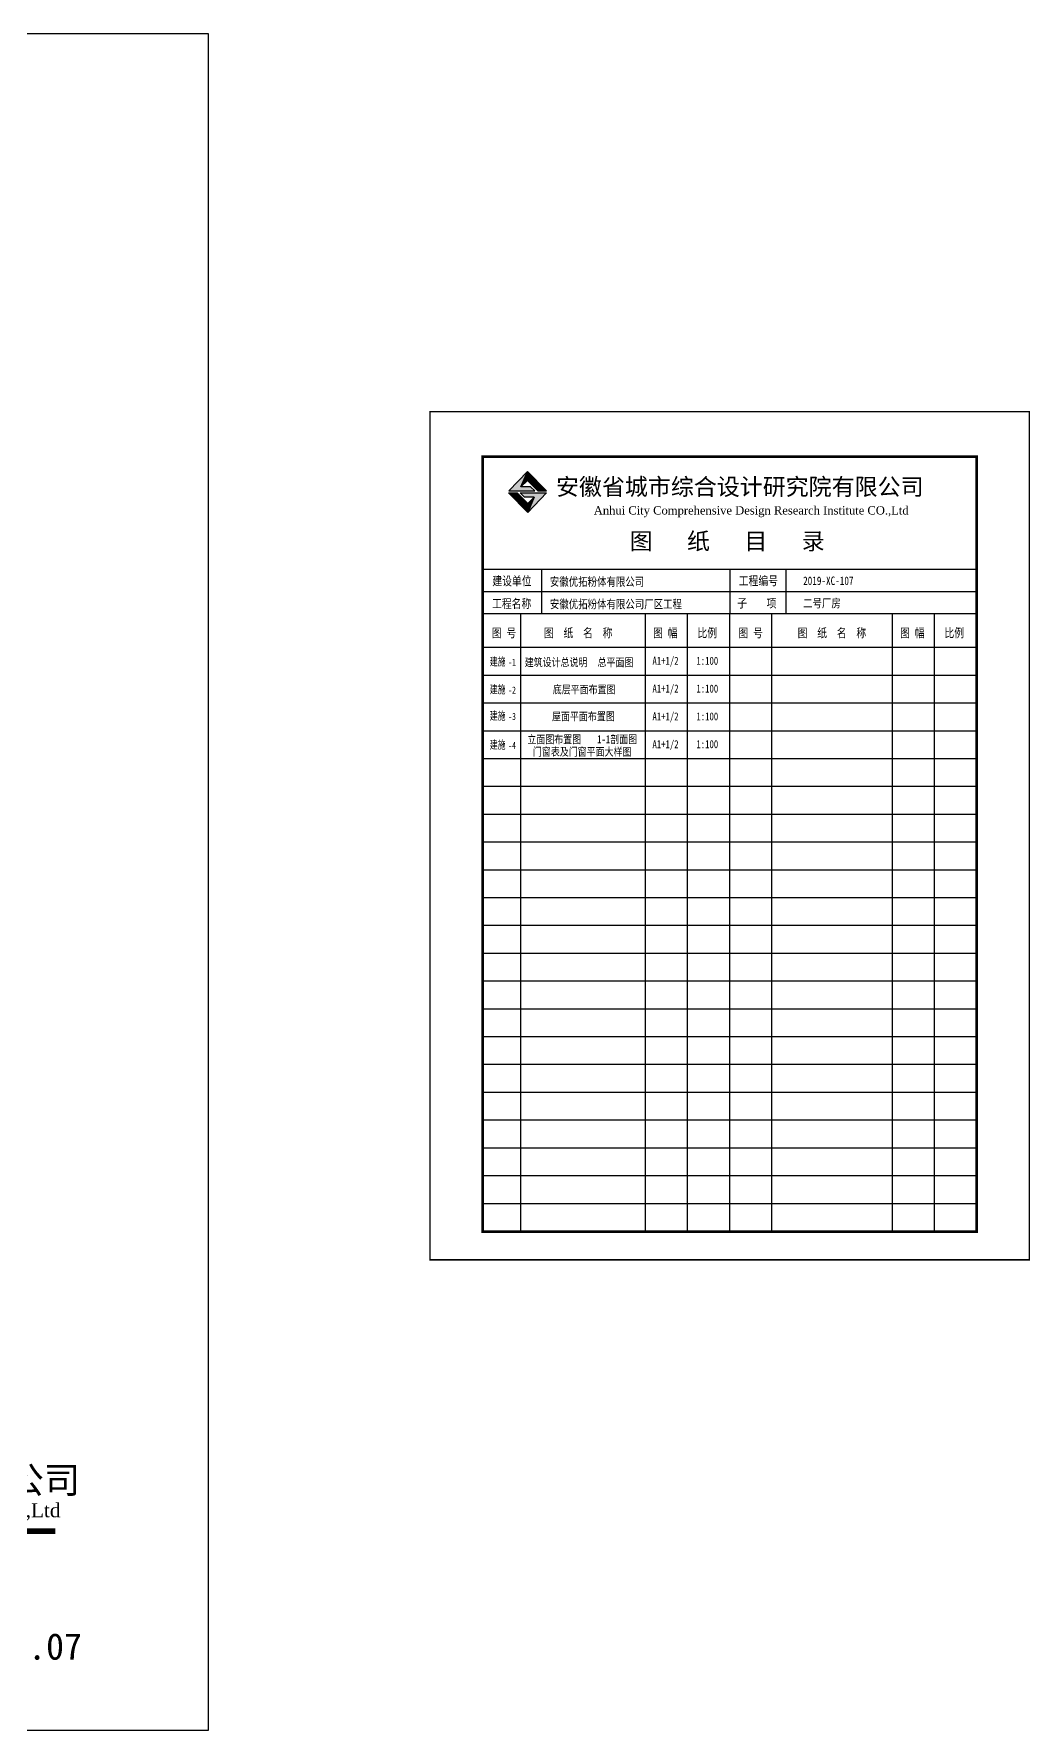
# Model space of a CAD drawing. Extents: x -17471 to 313636, y -71590 to 757901.
# Drawn here: x 77988 to 112891, y -71590 to -12190 of the extents above; entities that cross this region are included whole.
import ezdxf
from ezdxf.enums import TextEntityAlignment as Align

# ---------------------------------------------------------------- set-up
doc = ezdxf.new("R2010")
doc.units = 0
doc.header["$LTSCALE"] = 1000
doc.header["$MEASUREMENT"] = 0
for name, color, linetype in [('A_DE_DETAIL_3', 144, 'Continuous'), ('layer 1', 7, 'Continuous'), ('PUB_TEXT', 7, 'Continuous'), ('PUB_TITLE', 4, 'Continuous'), ('图框', 7, 'Continuous'), ('签名', 7, 'Continuous')]:
    doc.layers.add(name, color=color, linetype=linetype)
doc.styles.add('-宋体', font='', dxfattribs={"width": 0.8})
doc.styles.add('_HZDX', font='', dxfattribs={"width": 0.8})
doc.styles.add('_SIMPLEX9', font='', dxfattribs={"width": 0.675})
doc.styles.add('GHF', font='times.ttf')
doc.styles.add('宋体', font='')
doc.styles.get('-宋体').set_extended_font_data('SimSun')
doc.styles.get('_HZDX').set_extended_font_data('SimSun')
doc.styles.get('_SIMPLEX9').set_extended_font_data('SimSun')
doc.styles.get('宋体').set_extended_font_data('SimSun')
pattern_1 = [(0, (-2084677.168, 849157.4695), (3.75, 7.5), [0, -7.5])]

msp = doc.modelspace()

# ---------------------------------------------------------------- hatches: boundary and pattern name
msp.add_hatch(color=1).paths.add_polyline_path([(95052, -28047.2), (95279.6, -27519.2), (94623.3, -28193.8), (95537.2, -28193.8), (95385.6, -28047.2)])
at = {"layer": 'A_DE_DETAIL_3'}
for color, points in [(41, [(95638.2, -28196.6), (95947.7, -28196.6), (95279.6, -27519.2)]), (41, [(94919.2, -28261.7), (94615.8, -28261.7), (95288.5, -28945)]), (1, [(95023.9, -28259.7), (95173.1, -28416.3), (95511.2, -28416.3), (95288.5, -28945), (95948.2, -28259.7)])]:
    msp.add_hatch(color=color, dxfattribs=at).paths.add_polyline_path(points)
at = {"layer": 'PUB_TEXT'}
h = msp.add_hatch(dxfattribs=at)
h.set_pattern_fill('松散材料', color=256, scale=4, style=0)
h.set_pattern_definition(pattern_1)
h.paths.add_polyline_path([(95279.6, -27829.7), (95279.6, -27519.2), (95052, -28047.2)])
h = msp.add_hatch(dxfattribs=at)
h.set_pattern_fill('松散材料', color=256, scale=4, style=0)
h.set_pattern_definition(pattern_1)
h.paths.add_polyline_path([(95638.2, -28196.6), (95279.6, -27519.2), (95279.6, -27829.7)])
h = msp.add_hatch(dxfattribs=at)
h.set_pattern_fill('松散材料', color=256, scale=4, style=0)
h.set_pattern_definition(pattern_1)
h.paths.add_polyline_path([(94919.2, -28261.7), (95288.5, -28945), (95288.5, -28630.1)])
h.paths.add_polyline_path([(95288.5, -28945), (95511.2, -28416.3), (95288.5, -28630.1)])

# ---------------------------------------------------------------- linework, layer by layer
for p, q in [((95052, -28047.2), (95279.6, -27519.2)), ((95279.6, -27519.2), (95638.2, -28196.6)), ((95288.5, -28945), (94615.8, -28261.7)), ((94615.8, -28261.7), (94919.2, -28261.7)), ((94919.2, -28261.7), (95288.5, -28945)), ((95023.9, -28259.7), (95948.2, -28259.7)), ((95173.1, -28416.3), (95023.9, -28259.7)), ((95511.2, -28416.3), (95173.1, -28416.3)), ((95948.2, -28259.7), (95288.5, -28945)), ((95511.2, -28416.3), (95288.5, -28945))]:
    msp.add_line(p, q)
for p, q in [((95288.5, -28630.1), (94919.2, -28261.7)), ((95288.5, -28630.1), (95511.2, -28416.3)), ((95288.5, -28945), (95288.5, -28630.1))]:
    msp.add_line(p, q, dxfattribs=at)
at = {"layer": 'PUB_TEXT', "color": 11}
for p, q in [((93712.3, -30929.3), (111020.9, -30929.3)), ((95777.5, -30954.1), (95777.5, -32502.8)), ((102366.6, -30929.3), (102366.6, -32502.8)), ((104333.5, -30929.3), (104333.5, -32502.8)), ((93712.3, -31716), (111020.9, -31716)), ((111020.9, -32502.8), (93712.3, -32502.8)), ((95047.6, -54128.7), (95047.6, -32502.8)), ((99416.3, -54128.7), (99416.3, -32502.8)), ((100891.4, -54128.7), (100891.4, -32502.8)), ((102366.6, -54128.7), (102366.6, -32502.8)), ((103841.8, -54128.7), (103841.8, -32502.8)), ((108070.6, -54128.7), (108070.6, -32502.8)), ((109545.8, -54128.7), (109545.8, -32502.8)), ((111020.9, -33682.9), (93712.3, -33682.9)), ((111020.9, -33682.9), (93712.3, -33682.9)), ((111020.9, -34656.5), (93712.3, -34656.5)), ((111020.9, -35630.1), (93712.3, -35630.1)), ((111020.9, -36603.7), (93712.3, -36603.7)), ((111020.9, -37577.3), (93712.3, -37577.3)), ((111020.9, -38550.9), (93712.3, -38550.9)), ((111020.9, -39524.6), (93712.3, -39524.6)), ((111020.9, -40498.2), (93712.3, -40498.2)), ((111020.9, -41471.8), (93712.3, -41471.8)), ((111020.9, -42445.4), (93712.3, -42445.4)), ((111020.9, -43419), (93712.3, -43419)), ((111020.9, -44392.6), (93712.3, -44392.6)), ((111020.9, -45366.2), (93712.3, -45366.2)), ((111020.9, -46339.8), (93712.3, -46339.8)), ((111020.9, -47313.4), (93712.3, -47313.4)), ((111020.9, -48287), (93712.3, -48287)), ((111020.9, -49260.6), (93712.3, -49260.6)), ((111020.9, -50234.3), (93712.3, -50234.3)), ((111020.9, -51207.9), (93712.3, -51207.9)), ((111020.9, -52181.5), (93712.3, -52181.5)), ((111020.9, -53155.1), (93712.3, -53155.1)), ((111020.9, -54128.7), (93712.3, -54128.7)), ((111020.9, -54128.7), (93712.3, -54128.7))]:
    msp.add_line(p, q, dxfattribs=at)
at = {"layer": 'PUB_TEXT', "color": 2, "const_width": 49.2}
msp.add_lwpolyline([(91866.6, -25422), (112866.6, -25422), (112866.6, -55122), (91866.6, -55122)], close=True, dxfattribs=at)
at = {"layer": 'PUB_TEXT', "color": 11, "const_width": 98.3}
msp.add_lwpolyline([(93712.3, -54138.5), (93712.3, -26995.5), (111020.9, -26995.5), (111020.9, -54138.5)], close=True, dxfattribs=at)
at = {"layer": 'PUB_TEXT'}
for points in [[(95385.6, -28047.2), (95052, -28047.2), (95279.6, -27829.7), (95638.2, -28196.6), (95947.7, -28196.6), (95279.6, -27519.2), (94623.3, -28193.8), (95537.2, -28193.8), (95385.6, -28047.2)], [(95279.6, -27519.2), (95279.6, -27829.7)]]:
    msp.add_lwpolyline(points, dxfattribs=at)
at = {"layer": 'PUB_TITLE'}
msp.add_lwpolyline([(0, -71590.1), (84100, -71590.1), (84100, -12190.1), (0, -12190.1)], close=True, dxfattribs=at)
at = {"layer": '签名', "const_width": 203.2}
msp.add_lwpolyline([(60158, -64626.6), (78735.9, -64626.6)], dxfattribs=at)

# ---------------------------------------------------------------- texts
at = {"layer": 'layer 1', "style": '_HZDX', "width": 0.8}
for s, height, p in [('安徽优拓粉体有限公司', 295.03, (96066.2, -31522.1)), ('2019-XC-107', 295.033, (104938.5, -31488.2)), ('安徽优拓粉体有限公司厂区工程', 295.033, (96067.1, -32307.5, -220.1)), ('二号厂房', 295.03, (104938.5, -32275))]:
    msp.add_text(s, height=height, dxfattribs=at).set_placement(p)
at = {"layer": 'PUB_TEXT', "color": 11}
for s, height, style, p in [('安徽省城市综合设计研究院有限公司', 590.066, '宋体', (96280.3, -28342.3)), ('Anhui City Comprehensive Design Research Institute CO.,Ltd', 291.563, 'GHF', (97603.4, -29020.3)), ('图   纸   目   录', 590.066, '宋体', (98860.7, -30246.9))]:
    msp.add_text(s, height=height, dxfattribs=dict(at, style=style)).set_placement(p)
at = {"layer": 'PUB_TEXT', "color": 11, "style": '-宋体', "width": 0.8}
for s, height, p in [('建设单位', 314.7, (94051, -31503.6)), ('工程编号', 314.7, (102684.7, -31497.8)), ('工程名称', 314.7, (94040.7, -32296.9)), ('子    项', 314.7, (102631.7, -32281.6)), ('图 号', 314.7, (94031.4, -33322.7)), ('   图  纸  名  称', 314.702, (95344.2, -33322.7)), ('图 幅', 314.7, (99683.9, -33322.7)), ('比例', 314.7, (101235.5, -33322.7)), ('图 号', 314.7, (102669.2, -33322.7)), ('   图  纸  名  称', 314.702, (104233.1, -33322.7)), ('图 幅', 314.7, (108338.2, -33322.7)), ('比例', 314.7, (109889.8, -33322.7))]:
    msp.add_text(s, height=height, dxfattribs=at).set_placement(p)
at = {"layer": 'PUB_TEXT'}
for s, height, style, width, p in [('建施', 280.28, '宋体', 0.7, (93962.3, -34312.1)), ('-1', 246.65, '_SIMPLEX9', 0.675, (94605.7, -34317.7)), ('建筑设计总说明', 280.28, '_HZDX', 0.8, (95185.2, -34336.3)), ('总平面图', 280.28, '_HZDX', 0.8, (97736.4, -34336.3)), ('A1+1/2', 280.28, '_HZDX', 0.8, (99660.1, -34283.3)), ('1:100', 280.28, '_HZDX', 0.8, (101201.1, -34283.3)), ('建施', 280.28, '宋体', 0.7, (93962.3, -35285.8)), ('底层平面布置图', 280.28, '_HZDX', 0.8, (96167.1, -35289.5)), ('A1+1/2', 280.28, '_HZDX', 0.8, (99660.1, -35256.9)), ('1:100', 280.28, '_HZDX', 0.8, (101201.1, -35256.9)), ('-2', 246.65, '_SIMPLEX9', 0.675, (94605.7, -35291.3)), ('建施', 280.28, '宋体', 0.7, (93962.3, -36210.7)), ('-3', 246.65, '_SIMPLEX9', 0.675, (94605.7, -36216.3)), ('屋面平面布置图', 280.28, '_HZDX', 0.8, (96140.9, -36230.8)), ('A1+1/2', 280.28, '_HZDX', 0.8, (99660.1, -36230.5)), ('1:100', 280.28, '_HZDX', 0.8, (101201.1, -36230.5)), ('立面图布置图', 280.28, '_HZDX', 0.8, (95277.5, -37036.5)), ('1-1剖面图', 280.28, '_HZDX', 0.8, (97722.4, -37029.6)), ('建施', 280.28, '宋体', 0.7, (93962.3, -37225.1)), ('-4', 246.65, '_SIMPLEX9', 0.675, (94605.7, -37230.7)), ('门窗表及门窗平面大样图', 280.281, '_HZDX', 0.8, (95470.9, -37470.3)), ('A1+1/2', 280.28, '_HZDX', 0.8, (99660.1, -37204.1)), ('1:100', 280.28, '_HZDX', 0.8, (101201.1, -37204.1))]:
    msp.add_text(s, height=height, dxfattribs=dict(at, style=style, width=width)).set_placement(p)
at = {"layer": '图框', "style": '宋体'}
for s, height, p in [('安徽省城市综合设计研究院有限公司', 932.342, (69436.5, -62813.7)), ('2019.07', 924.65, (77471.2, -68668.7))]:
    msp.add_text(s, height=height, dxfattribs=at).set_placement(p, align=Align.MIDDLE)
at = {"layer": '图框', "color": 4, "style": 'GHF'}
msp.add_text('Anhui City Comprehensive Design Research Institute CO.,Ltd', height=492.442, dxfattribs=at).set_placement((69601.9, -63957.6), align=Align.MIDDLE)

doc.saveas('drawing.dxf')
